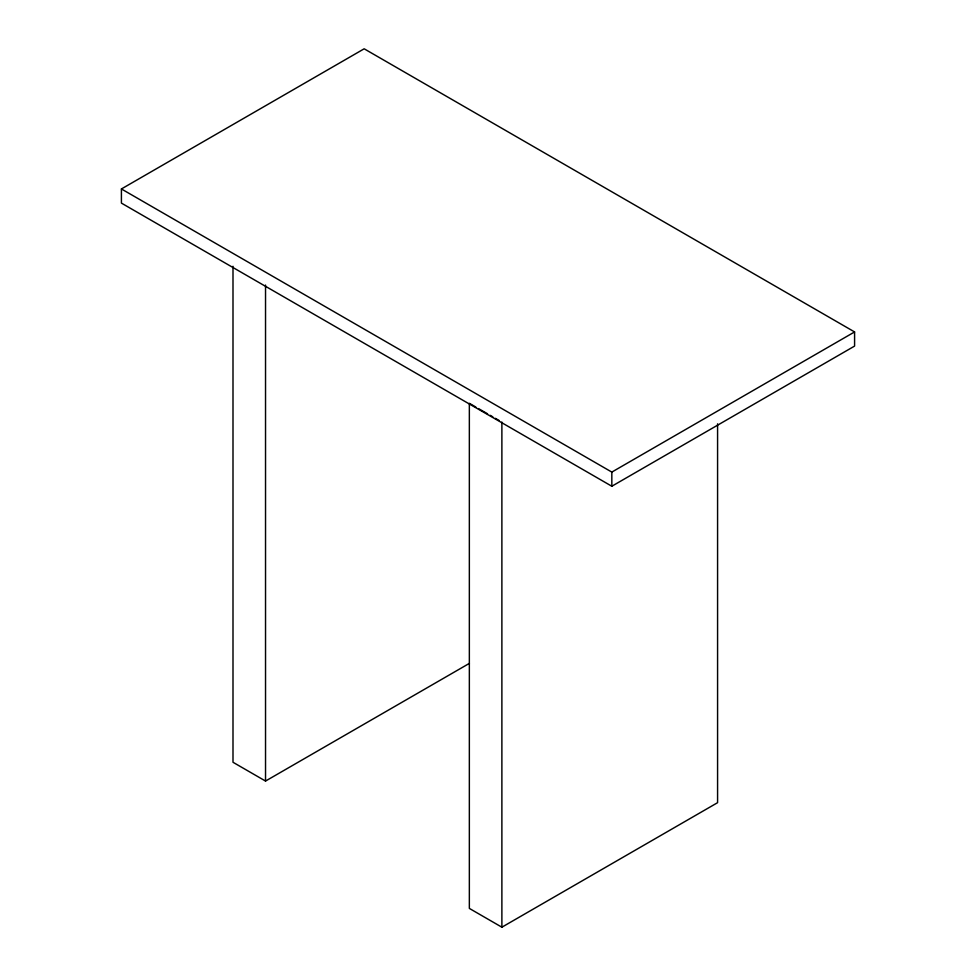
<?xml version="1.0" encoding="UTF-8"?>
<svg xmlns="http://www.w3.org/2000/svg" width="976" height="976" viewBox="0 0 976 976"><rect width="100%" height="100%" fill="white"/><g stroke="black" fill="none" stroke-linecap="round" stroke-linejoin="round"><path stroke-width="1.46" d="M121.414 188.954L364.17 48.8L854.586 331.938L854.586 346.09L611.83 486.243L121.414 203.106L121.414 188.954L611.83 472.091L854.586 331.938M232.996 266.277L232.996 762.268L265.533 781.056L469.395 663.363M475.861 407.053L469.346 403.295L469.346 908.412L501.884 927.2L717.58 802.675L717.58 423.84M478.46 408.566L487.573 413.824M490.172 415.325L492.782 416.825M495.381 418.326L499.285 420.583M611.83 472.091L611.83 486.243M501.884 422.083L501.884 927.2M265.533 285.065L265.533 781.056"/></g></svg>
